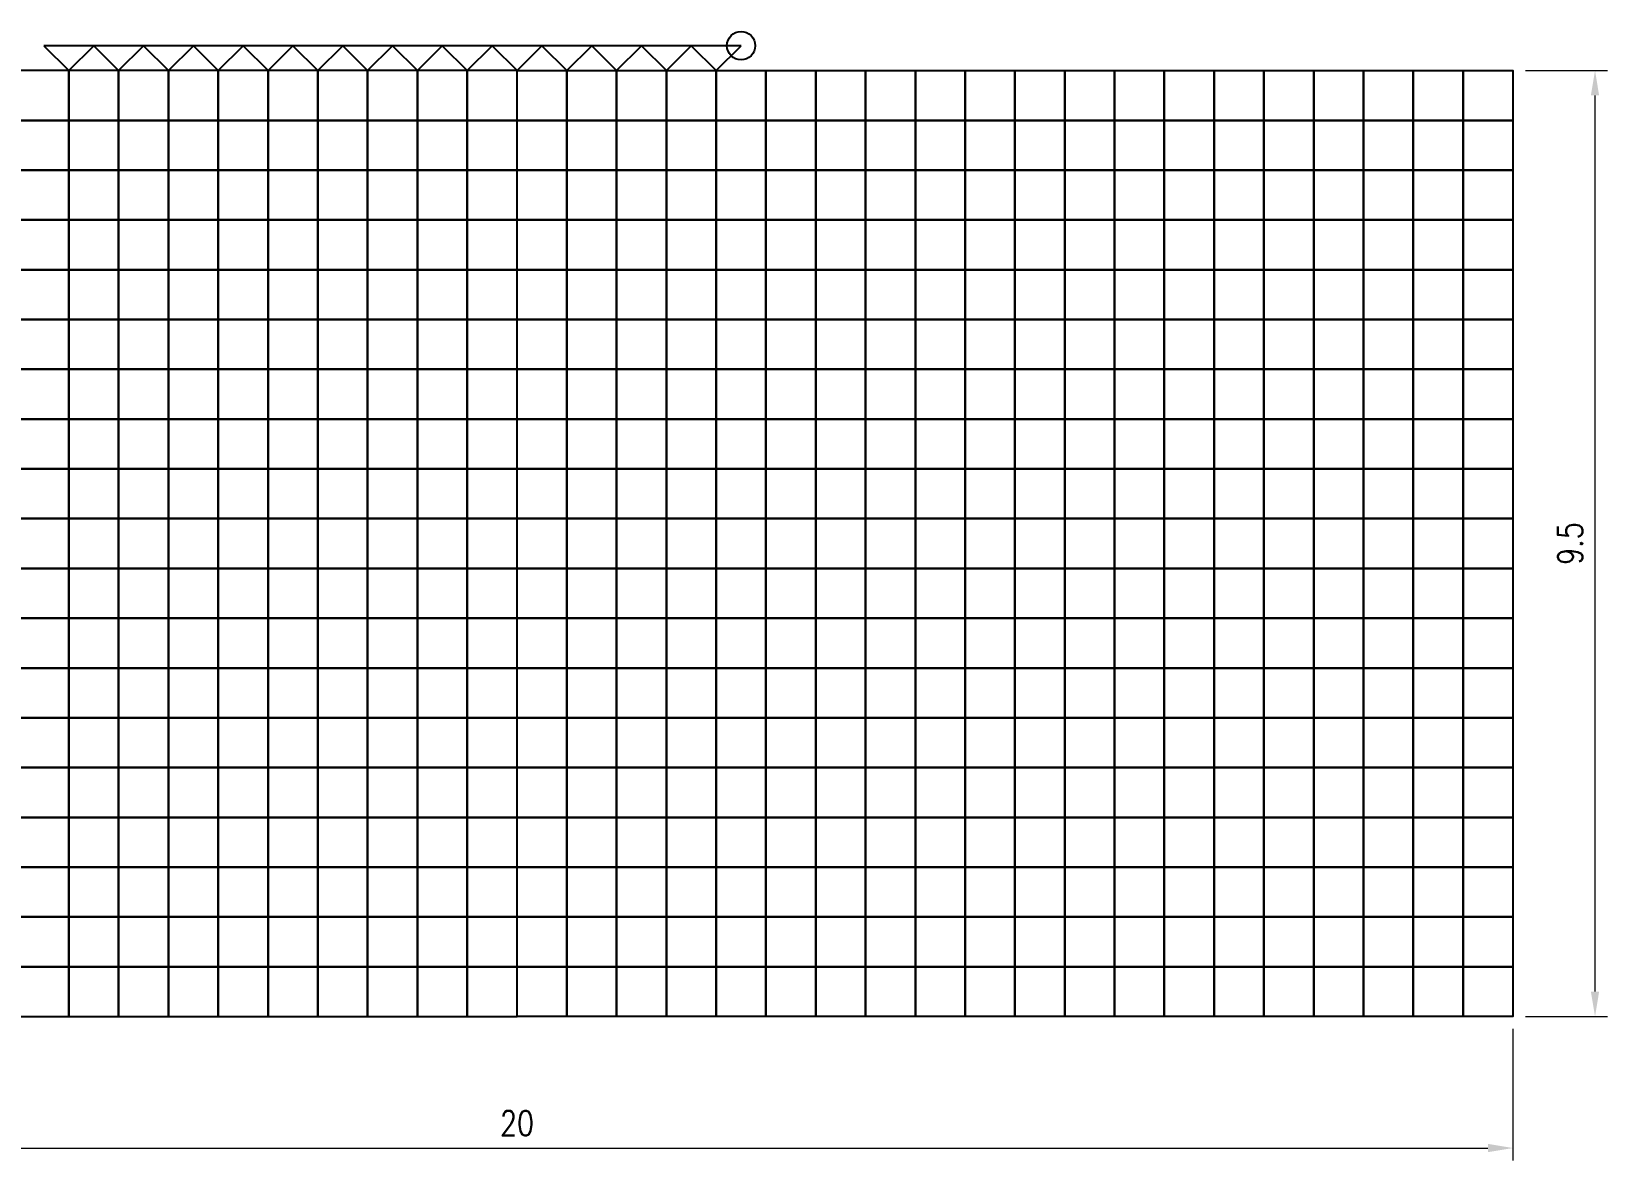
# Model space of a CAD drawing. Header units: millimetres. Extents: x -66 to 79, y -30 to 113.
# Drawn here: x 28.96 to 44.78, y 15.4 to 26.74 of the extents above; entities that cross this region are included whole.
import ezdxf

# ---------------------------------------------------------------- set-up
doc = ezdxf.new("R2010")
doc.units = ezdxf.units.MM
doc.layers.get('Defpoints').update_dxf_attribs({"color": 181})
doc.layers.add('Segment_lining', color=50, linetype='Continuous')
doc.styles.add('ROMANS', font='ROMANS.shx', dxfattribs={"width": 0.8})
doc.dimstyles.new('DIM_0.1', dxfattribs={"dimscale": 0.1, "dimtxt": 2.5, "dimasz": 2.5, "dimexe": 1.25, "dimexo": 1.25, "dimgap": 1.25, "dimtad": 1, "dimdec": 3, "dimzin": 11, "dimdsep": 46, "dimtxsty": 'ROMANS', "dimcen": 0, "dimclrd": 1, "dimclre": 1, "dimclrt": 7, "dimadec": 4, "dimazin": 3, "dimtfac": 1, "dimtdec": 3, "dimtofl": 0, "dimtmove": 2, "dimatfit": 3, "dimfxl": 1, "dimfrac": 2, "dimtolj": 1, "dimtzin": 11, "dimlwd": 0, "dimlwe": 0, "dimarcsym": 0})

# ---------------------------------------------------------------- blocks, each defined once
blk = doc.blocks.new('*D88')
at = {"layer": 'Defpoints', "color": 0, "transparency": 16777216}
for p in [(43.833, 26.348), (44.658, 26.348), (43.833, 16.848)]:
    blk.add_point(p, dxfattribs=at)
at = {"layer": 'Segment_lining', "color": 1, "lineweight": 0, "transparency": 16777216}
for p, q in [((43.958, 26.348), (44.783, 26.348)), ((44.658, 17.098), (44.658, 26.098)), ((43.958, 16.848), (44.783, 16.848))]:
    blk.add_line(p, q, dxfattribs=at)
at = {"layer": 'Segment_lining', "color": 1, "transparency": 16777216}
for points in [[(44.616, 26.098), (44.699, 26.098), (44.658, 26.348)], [(44.616, 17.098), (44.699, 17.098), (44.658, 16.848)]]:
    blk.add_solid(points, dxfattribs=at)
at = {"layer": 'Segment_lining', "color": 7, "transparency": 16777216, "insert": (44.408, 21.598), "char_height": 0.25, "attachment_point": 5, "rotation": 90, "style": 'ROMANS'}
blk.add_mtext('\\A1;9.5', dxfattribs=at)
blk = doc.blocks.new('*D89')
at = {"layer": 'Defpoints', "color": 0, "transparency": 16777216}
for p in [(23.833, 16.848), (43.833, 16.848), (43.833, 15.527)]:
    blk.add_point(p, dxfattribs=at)
at = {"layer": 'Segment_lining', "color": 1, "lineweight": 0, "transparency": 16777216}
for p, q in [((23.833, 16.723), (23.833, 15.402)), ((43.833, 16.723), (43.833, 15.402)), ((24.083, 15.527), (43.583, 15.527))]:
    blk.add_line(p, q, dxfattribs=at)
at = {"layer": 'Segment_lining', "color": 1, "transparency": 16777216}
for points in [[(24.083, 15.569), (24.083, 15.486), (23.833, 15.527)], [(43.583, 15.569), (43.583, 15.486), (43.833, 15.527)]]:
    blk.add_solid(points, dxfattribs=at)
at = {"layer": 'Segment_lining', "color": 7, "transparency": 16777216, "insert": (33.833, 15.777), "char_height": 0.25, "attachment_point": 5, "style": 'ROMANS'}
blk.add_mtext('\\A1;20', dxfattribs=at)

msp = doc.modelspace()

# ---------------------------------------------------------------- linework, layer by layer
for points in [[(29.333, 26.3478), (28.833, 26.3478), (28.833, 25.8478), (29.333, 25.8478)], [(29.833, 26.3478), (29.333, 26.3478), (29.333, 25.8478), (29.833, 25.8478)], [(30.333, 26.3478), (29.833, 26.3478), (29.833, 25.8478), (30.333, 25.8478)], [(30.833, 26.3478), (30.333, 26.3478), (30.333, 25.8478), (30.833, 25.8478)], [(31.333, 26.3478), (30.833, 26.3478), (30.833, 25.8478), (31.333, 25.8478)], [(31.833, 26.3478), (31.333, 26.3478), (31.333, 25.8478), (31.833, 25.8478)], [(32.333, 26.3478), (31.833, 26.3478), (31.833, 25.8478), (32.333, 25.8478)], [(32.833, 26.3478), (32.333, 26.3478), (32.333, 25.8478), (32.833, 25.8478)], [(33.333, 26.3478), (32.833, 26.3478), (32.833, 25.8478), (33.333, 25.8478)], [(33.833, 26.3478), (33.333, 26.3478), (33.333, 25.8478), (33.833, 25.8478)], [(33.833, 26.3478), (34.333, 26.3478), (34.333, 25.8478), (33.833, 25.8478)], [(34.333, 26.3478), (34.833, 26.3478), (34.833, 25.8478), (34.333, 25.8478)], [(34.833, 26.3478), (35.333, 26.3478), (35.333, 25.8478), (34.833, 25.8478)], [(35.333, 26.3478), (35.833, 26.3478), (35.833, 25.8478), (35.333, 25.8478)], [(35.833, 26.3478), (36.333, 26.3478), (36.333, 25.8478), (35.833, 25.8478)], [(36.333, 26.3478), (36.833, 26.3478), (36.833, 25.8478), (36.333, 25.8478)], [(36.833, 26.3478), (37.333, 26.3478), (37.333, 25.8478), (36.833, 25.8478)], [(37.333, 26.3478), (37.833, 26.3478), (37.833, 25.8478), (37.333, 25.8478)], [(37.833, 26.3478), (38.333, 26.3478), (38.333, 25.8478), (37.833, 25.8478)], [(38.333, 26.3478), (38.833, 26.3478), (38.833, 25.8478), (38.333, 25.8478)], [(38.833, 26.3478), (39.333, 26.3478), (39.333, 25.8478), (38.833, 25.8478)], [(39.333, 26.3478), (39.833, 26.3478), (39.833, 25.8478), (39.333, 25.8478)], [(39.833, 26.3478), (40.333, 26.3478), (40.333, 25.8478), (39.833, 25.8478)], [(40.333, 26.3478), (40.833, 26.3478), (40.833, 25.8478), (40.333, 25.8478)], [(40.833, 26.3478), (41.333, 26.3478), (41.333, 25.8478), (40.833, 25.8478)], [(41.333, 26.3478), (41.833, 26.3478), (41.833, 25.8478), (41.333, 25.8478)], [(41.833, 26.3478), (42.333, 26.3478), (42.333, 25.8478), (41.833, 25.8478)], [(42.333, 26.3478), (42.833, 26.3478), (42.833, 25.8478), (42.333, 25.8478)], [(42.833, 26.3478), (43.333, 26.3478), (43.333, 25.8478), (42.833, 25.8478)], [(43.333, 26.3478), (43.833, 26.3478), (43.833, 25.8478), (43.333, 25.8478)], [(29.333, 25.8478), (28.833, 25.8478), (28.833, 25.3478), (29.333, 25.3478)], [(29.833, 25.8478), (29.333, 25.8478), (29.333, 25.3478), (29.833, 25.3478)], [(30.333, 25.8478), (29.833, 25.8478), (29.833, 25.3478), (30.333, 25.3478)], [(30.833, 25.8478), (30.333, 25.8478), (30.333, 25.3478), (30.833, 25.3478)], [(31.333, 25.8478), (30.833, 25.8478), (30.833, 25.3478), (31.333, 25.3478)], [(31.833, 25.8478), (31.333, 25.8478), (31.333, 25.3478), (31.833, 25.3478)], [(32.333, 25.8478), (31.833, 25.8478), (31.833, 25.3478), (32.333, 25.3478)], [(32.833, 25.8478), (32.333, 25.8478), (32.333, 25.3478), (32.833, 25.3478)], [(33.333, 25.8478), (32.833, 25.8478), (32.833, 25.3478), (33.333, 25.3478)], [(33.833, 25.8478), (33.333, 25.8478), (33.333, 25.3478), (33.833, 25.3478)], [(33.833, 25.8478), (34.333, 25.8478), (34.333, 25.3478), (33.833, 25.3478)], [(34.333, 25.8478), (34.833, 25.8478), (34.833, 25.3478), (34.333, 25.3478)], [(34.833, 25.8478), (35.333, 25.8478), (35.333, 25.3478), (34.833, 25.3478)], [(35.333, 25.8478), (35.833, 25.8478), (35.833, 25.3478), (35.333, 25.3478)], [(35.833, 25.8478), (36.333, 25.8478), (36.333, 25.3478), (35.833, 25.3478)], [(36.333, 25.8478), (36.833, 25.8478), (36.833, 25.3478), (36.333, 25.3478)], [(36.833, 25.8478), (37.333, 25.8478), (37.333, 25.3478), (36.833, 25.3478)], [(37.333, 25.8478), (37.833, 25.8478), (37.833, 25.3478), (37.333, 25.3478)], [(37.833, 25.8478), (38.333, 25.8478), (38.333, 25.3478), (37.833, 25.3478)], [(38.333, 25.8478), (38.833, 25.8478), (38.833, 25.3478), (38.333, 25.3478)], [(38.833, 25.8478), (39.333, 25.8478), (39.333, 25.3478), (38.833, 25.3478)], [(39.333, 25.8478), (39.833, 25.8478), (39.833, 25.3478), (39.333, 25.3478)], [(39.833, 25.8478), (40.333, 25.8478), (40.333, 25.3478), (39.833, 25.3478)], [(40.333, 25.8478), (40.833, 25.8478), (40.833, 25.3478), (40.333, 25.3478)], [(40.833, 25.8478), (41.333, 25.8478), (41.333, 25.3478), (40.833, 25.3478)], [(41.333, 25.8478), (41.833, 25.8478), (41.833, 25.3478), (41.333, 25.3478)], [(41.833, 25.8478), (42.333, 25.8478), (42.333, 25.3478), (41.833, 25.3478)], [(42.333, 25.8478), (42.833, 25.8478), (42.833, 25.3478), (42.333, 25.3478)], [(42.833, 25.8478), (43.333, 25.8478), (43.333, 25.3478), (42.833, 25.3478)], [(43.333, 25.8478), (43.833, 25.8478), (43.833, 25.3478), (43.333, 25.3478)], [(29.333, 25.3478), (28.833, 25.3478), (28.833, 24.8478), (29.333, 24.8478)], [(29.833, 25.3478), (29.333, 25.3478), (29.333, 24.8478), (29.833, 24.8478)], [(30.333, 25.3478), (29.833, 25.3478), (29.833, 24.8478), (30.333, 24.8478)], [(30.833, 25.3478), (30.333, 25.3478), (30.333, 24.8478), (30.833, 24.8478)], [(31.333, 25.3478), (30.833, 25.3478), (30.833, 24.8478), (31.333, 24.8478)], [(31.833, 25.3478), (31.333, 25.3478), (31.333, 24.8478), (31.833, 24.8478)], [(32.333, 25.3478), (31.833, 25.3478), (31.833, 24.8478), (32.333, 24.8478)], [(32.833, 25.3478), (32.333, 25.3478), (32.333, 24.8478), (32.833, 24.8478)], [(33.333, 25.3478), (32.833, 25.3478), (32.833, 24.8478), (33.333, 24.8478)], [(33.833, 25.3478), (33.333, 25.3478), (33.333, 24.8478), (33.833, 24.8478)], [(33.833, 25.3478), (34.333, 25.3478), (34.333, 24.8478), (33.833, 24.8478)], [(34.333, 25.3478), (34.833, 25.3478), (34.833, 24.8478), (34.333, 24.8478)], [(34.833, 25.3478), (35.333, 25.3478), (35.333, 24.8478), (34.833, 24.8478)], [(35.333, 25.3478), (35.833, 25.3478), (35.833, 24.8478), (35.333, 24.8478)], [(35.833, 25.3478), (36.333, 25.3478), (36.333, 24.8478), (35.833, 24.8478)], [(36.333, 25.3478), (36.833, 25.3478), (36.833, 24.8478), (36.333, 24.8478)], [(36.833, 25.3478), (37.333, 25.3478), (37.333, 24.8478), (36.833, 24.8478)], [(37.333, 25.3478), (37.833, 25.3478), (37.833, 24.8478), (37.333, 24.8478)], [(37.833, 25.3478), (38.333, 25.3478), (38.333, 24.8478), (37.833, 24.8478)], [(38.333, 25.3478), (38.833, 25.3478), (38.833, 24.8478), (38.333, 24.8478)], [(38.833, 25.3478), (39.333, 25.3478), (39.333, 24.8478), (38.833, 24.8478)], [(39.333, 25.3478), (39.833, 25.3478), (39.833, 24.8478), (39.333, 24.8478)], [(39.833, 25.3478), (40.333, 25.3478), (40.333, 24.8478), (39.833, 24.8478)], [(40.333, 25.3478), (40.833, 25.3478), (40.833, 24.8478), (40.333, 24.8478)], [(40.833, 25.3478), (41.333, 25.3478), (41.333, 24.8478), (40.833, 24.8478)], [(41.333, 25.3478), (41.833, 25.3478), (41.833, 24.8478), (41.333, 24.8478)], [(41.833, 25.3478), (42.333, 25.3478), (42.333, 24.8478), (41.833, 24.8478)], [(42.333, 25.3478), (42.833, 25.3478), (42.833, 24.8478), (42.333, 24.8478)], [(42.833, 25.3478), (43.333, 25.3478), (43.333, 24.8478), (42.833, 24.8478)], [(43.333, 25.3478), (43.833, 25.3478), (43.833, 24.8478), (43.333, 24.8478)], [(29.333, 24.8478), (28.833, 24.8478), (28.833, 24.3478), (29.333, 24.3478)], [(29.833, 24.8478), (29.333, 24.8478), (29.333, 24.3478), (29.833, 24.3478)], [(30.333, 24.8478), (29.833, 24.8478), (29.833, 24.3478), (30.333, 24.3478)], [(30.833, 24.8478), (30.333, 24.8478), (30.333, 24.3478), (30.833, 24.3478)], [(31.333, 24.8478), (30.833, 24.8478), (30.833, 24.3478), (31.333, 24.3478)], [(31.833, 24.8478), (31.333, 24.8478), (31.333, 24.3478), (31.833, 24.3478)], [(32.333, 24.8478), (31.833, 24.8478), (31.833, 24.3478), (32.333, 24.3478)], [(32.833, 24.8478), (32.333, 24.8478), (32.333, 24.3478), (32.833, 24.3478)], [(33.333, 24.8478), (32.833, 24.8478), (32.833, 24.3478), (33.333, 24.3478)], [(33.833, 24.8478), (33.333, 24.8478), (33.333, 24.3478), (33.833, 24.3478)], [(33.833, 24.8478), (34.333, 24.8478), (34.333, 24.3478), (33.833, 24.3478)], [(34.333, 24.8478), (34.833, 24.8478), (34.833, 24.3478), (34.333, 24.3478)], [(34.833, 24.8478), (35.333, 24.8478), (35.333, 24.3478), (34.833, 24.3478)], [(35.333, 24.8478), (35.833, 24.8478), (35.833, 24.3478), (35.333, 24.3478)], [(35.833, 24.8478), (36.333, 24.8478), (36.333, 24.3478), (35.833, 24.3478)], [(36.333, 24.8478), (36.833, 24.8478), (36.833, 24.3478), (36.333, 24.3478)], [(36.833, 24.8478), (37.333, 24.8478), (37.333, 24.3478), (36.833, 24.3478)], [(37.333, 24.8478), (37.833, 24.8478), (37.833, 24.3478), (37.333, 24.3478)], [(37.833, 24.8478), (38.333, 24.8478), (38.333, 24.3478), (37.833, 24.3478)], [(38.333, 24.8478), (38.833, 24.8478), (38.833, 24.3478), (38.333, 24.3478)], [(38.833, 24.8478), (39.333, 24.8478), (39.333, 24.3478), (38.833, 24.3478)], [(39.333, 24.8478), (39.833, 24.8478), (39.833, 24.3478), (39.333, 24.3478)], [(39.833, 24.8478), (40.333, 24.8478), (40.333, 24.3478), (39.833, 24.3478)], [(40.333, 24.8478), (40.833, 24.8478), (40.833, 24.3478), (40.333, 24.3478)], [(40.833, 24.8478), (41.333, 24.8478), (41.333, 24.3478), (40.833, 24.3478)], [(41.333, 24.8478), (41.833, 24.8478), (41.833, 24.3478), (41.333, 24.3478)], [(41.833, 24.8478), (42.333, 24.8478), (42.333, 24.3478), (41.833, 24.3478)], [(42.333, 24.8478), (42.833, 24.8478), (42.833, 24.3478), (42.333, 24.3478)], [(42.833, 24.8478), (43.333, 24.8478), (43.333, 24.3478), (42.833, 24.3478)], [(43.333, 24.8478), (43.833, 24.8478), (43.833, 24.3478), (43.333, 24.3478)], [(29.333, 24.3478), (28.833, 24.3478), (28.833, 23.8478), (29.333, 23.8478)], [(29.833, 24.3478), (29.333, 24.3478), (29.333, 23.8478), (29.833, 23.8478)], [(30.333, 24.3478), (29.833, 24.3478), (29.833, 23.8478), (30.333, 23.8478)], [(30.833, 24.3478), (30.333, 24.3478), (30.333, 23.8478), (30.833, 23.8478)], [(31.333, 24.3478), (30.833, 24.3478), (30.833, 23.8478), (31.333, 23.8478)], [(31.833, 24.3478), (31.333, 24.3478), (31.333, 23.8478), (31.833, 23.8478)], [(32.333, 24.3478), (31.833, 24.3478), (31.833, 23.8478), (32.333, 23.8478)], [(32.833, 24.3478), (32.333, 24.3478), (32.333, 23.8478), (32.833, 23.8478)], [(33.333, 24.3478), (32.833, 24.3478), (32.833, 23.8478), (33.333, 23.8478)], [(33.833, 24.3478), (33.333, 24.3478), (33.333, 23.8478), (33.833, 23.8478)], [(33.833, 24.3478), (34.333, 24.3478), (34.333, 23.8478), (33.833, 23.8478)], [(34.333, 24.3478), (34.833, 24.3478), (34.833, 23.8478), (34.333, 23.8478)], [(34.833, 24.3478), (35.333, 24.3478), (35.333, 23.8478), (34.833, 23.8478)], [(35.333, 24.3478), (35.833, 24.3478), (35.833, 23.8478), (35.333, 23.8478)], [(35.833, 24.3478), (36.333, 24.3478), (36.333, 23.8478), (35.833, 23.8478)], [(36.333, 24.3478), (36.833, 24.3478), (36.833, 23.8478), (36.333, 23.8478)], [(36.833, 24.3478), (37.333, 24.3478), (37.333, 23.8478), (36.833, 23.8478)], [(37.333, 24.3478), (37.833, 24.3478), (37.833, 23.8478), (37.333, 23.8478)], [(37.833, 24.3478), (38.333, 24.3478), (38.333, 23.8478), (37.833, 23.8478)], [(38.333, 24.3478), (38.833, 24.3478), (38.833, 23.8478), (38.333, 23.8478)], [(38.833, 24.3478), (39.333, 24.3478), (39.333, 23.8478), (38.833, 23.8478)], [(39.333, 24.3478), (39.833, 24.3478), (39.833, 23.8478), (39.333, 23.8478)], [(39.833, 24.3478), (40.333, 24.3478), (40.333, 23.8478), (39.833, 23.8478)], [(40.333, 24.3478), (40.833, 24.3478), (40.833, 23.8478), (40.333, 23.8478)], [(40.833, 24.3478), (41.333, 24.3478), (41.333, 23.8478), (40.833, 23.8478)], [(41.333, 24.3478), (41.833, 24.3478), (41.833, 23.8478), (41.333, 23.8478)], [(41.833, 24.3478), (42.333, 24.3478), (42.333, 23.8478), (41.833, 23.8478)], [(42.333, 24.3478), (42.833, 24.3478), (42.833, 23.8478), (42.333, 23.8478)], [(42.833, 24.3478), (43.333, 24.3478), (43.333, 23.8478), (42.833, 23.8478)], [(43.333, 24.3478), (43.833, 24.3478), (43.833, 23.8478), (43.333, 23.8478)], [(29.333, 23.8478), (28.833, 23.8478), (28.833, 23.3478), (29.333, 23.3478)], [(29.833, 23.8478), (29.333, 23.8478), (29.333, 23.3478), (29.833, 23.3478)], [(30.333, 23.8478), (29.833, 23.8478), (29.833, 23.3478), (30.333, 23.3478)], [(30.833, 23.8478), (30.333, 23.8478), (30.333, 23.3478), (30.833, 23.3478)], [(31.333, 23.8478), (30.833, 23.8478), (30.833, 23.3478), (31.333, 23.3478)], [(31.833, 23.8478), (31.333, 23.8478), (31.333, 23.3478), (31.833, 23.3478)], [(32.333, 23.8478), (31.833, 23.8478), (31.833, 23.3478), (32.333, 23.3478)], [(32.833, 23.8478), (32.333, 23.8478), (32.333, 23.3478), (32.833, 23.3478)], [(33.333, 23.8478), (32.833, 23.8478), (32.833, 23.3478), (33.333, 23.3478)], [(33.833, 23.8478), (33.333, 23.8478), (33.333, 23.3478), (33.833, 23.3478)], [(33.833, 23.8478), (34.333, 23.8478), (34.333, 23.3478), (33.833, 23.3478)], [(34.333, 23.8478), (34.833, 23.8478), (34.833, 23.3478), (34.333, 23.3478)], [(34.833, 23.8478), (35.333, 23.8478), (35.333, 23.3478), (34.833, 23.3478)], [(35.333, 23.8478), (35.833, 23.8478), (35.833, 23.3478), (35.333, 23.3478)], [(35.833, 23.8478), (36.333, 23.8478), (36.333, 23.3478), (35.833, 23.3478)], [(36.333, 23.8478), (36.833, 23.8478), (36.833, 23.3478), (36.333, 23.3478)], [(36.833, 23.8478), (37.333, 23.8478), (37.333, 23.3478), (36.833, 23.3478)], [(37.333, 23.8478), (37.833, 23.8478), (37.833, 23.3478), (37.333, 23.3478)], [(37.833, 23.8478), (38.333, 23.8478), (38.333, 23.3478), (37.833, 23.3478)], [(38.333, 23.8478), (38.833, 23.8478), (38.833, 23.3478), (38.333, 23.3478)], [(38.833, 23.8478), (39.333, 23.8478), (39.333, 23.3478), (38.833, 23.3478)], [(39.333, 23.8478), (39.833, 23.8478), (39.833, 23.3478), (39.333, 23.3478)], [(39.833, 23.8478), (40.333, 23.8478), (40.333, 23.3478), (39.833, 23.3478)], [(40.333, 23.8478), (40.833, 23.8478), (40.833, 23.3478), (40.333, 23.3478)], [(40.833, 23.8478), (41.333, 23.8478), (41.333, 23.3478), (40.833, 23.3478)], [(41.333, 23.8478), (41.833, 23.8478), (41.833, 23.3478), (41.333, 23.3478)], [(41.833, 23.8478), (42.333, 23.8478), (42.333, 23.3478), (41.833, 23.3478)], [(42.333, 23.8478), (42.833, 23.8478), (42.833, 23.3478), (42.333, 23.3478)], [(42.833, 23.8478), (43.333, 23.8478), (43.333, 23.3478), (42.833, 23.3478)], [(43.333, 23.8478), (43.833, 23.8478), (43.833, 23.3478), (43.333, 23.3478)], [(29.333, 23.3478), (28.833, 23.3478), (28.833, 22.8478), (29.333, 22.8478)], [(29.833, 23.3478), (29.333, 23.3478), (29.333, 22.8478), (29.833, 22.8478)], [(30.333, 23.3478), (29.833, 23.3478), (29.833, 22.8478), (30.333, 22.8478)], [(30.833, 23.3478), (30.333, 23.3478), (30.333, 22.8478), (30.833, 22.8478)], [(31.333, 23.3478), (30.833, 23.3478), (30.833, 22.8478), (31.333, 22.8478)], [(31.833, 23.3478), (31.333, 23.3478), (31.333, 22.8478), (31.833, 22.8478)], [(32.333, 23.3478), (31.833, 23.3478), (31.833, 22.8478), (32.333, 22.8478)], [(32.833, 23.3478), (32.333, 23.3478), (32.333, 22.8478), (32.833, 22.8478)], [(33.333, 23.3478), (32.833, 23.3478), (32.833, 22.8478), (33.333, 22.8478)], [(33.833, 23.3478), (33.333, 23.3478), (33.333, 22.8478), (33.833, 22.8478)], [(33.833, 23.3478), (34.333, 23.3478), (34.333, 22.8478), (33.833, 22.8478)], [(34.333, 23.3478), (34.833, 23.3478), (34.833, 22.8478), (34.333, 22.8478)], [(34.833, 23.3478), (35.333, 23.3478), (35.333, 22.8478), (34.833, 22.8478)], [(35.333, 23.3478), (35.833, 23.3478), (35.833, 22.8478), (35.333, 22.8478)], [(35.833, 23.3478), (36.333, 23.3478), (36.333, 22.8478), (35.833, 22.8478)], [(36.333, 23.3478), (36.833, 23.3478), (36.833, 22.8478), (36.333, 22.8478)], [(36.833, 23.3478), (37.333, 23.3478), (37.333, 22.8478), (36.833, 22.8478)], [(37.333, 23.3478), (37.833, 23.3478), (37.833, 22.8478), (37.333, 22.8478)], [(37.833, 23.3478), (38.333, 23.3478), (38.333, 22.8478), (37.833, 22.8478)], [(38.333, 23.3478), (38.833, 23.3478), (38.833, 22.8478), (38.333, 22.8478)], [(38.833, 23.3478), (39.333, 23.3478), (39.333, 22.8478), (38.833, 22.8478)], [(39.333, 23.3478), (39.833, 23.3478), (39.833, 22.8478), (39.333, 22.8478)], [(39.833, 23.3478), (40.333, 23.3478), (40.333, 22.8478), (39.833, 22.8478)], [(40.333, 23.3478), (40.833, 23.3478), (40.833, 22.8478), (40.333, 22.8478)], [(40.833, 23.3478), (41.333, 23.3478), (41.333, 22.8478), (40.833, 22.8478)], [(41.333, 23.3478), (41.833, 23.3478), (41.833, 22.8478), (41.333, 22.8478)], [(41.833, 23.3478), (42.333, 23.3478), (42.333, 22.8478), (41.833, 22.8478)], [(42.333, 23.3478), (42.833, 23.3478), (42.833, 22.8478), (42.333, 22.8478)], [(42.833, 23.3478), (43.333, 23.3478), (43.333, 22.8478), (42.833, 22.8478)], [(43.333, 23.3478), (43.833, 23.3478), (43.833, 22.8478), (43.333, 22.8478)], [(29.333, 22.8478), (28.833, 22.8478), (28.833, 22.3478), (29.333, 22.3478)], [(29.833, 22.8478), (29.333, 22.8478), (29.333, 22.3478), (29.833, 22.3478)], [(30.333, 22.8478), (29.833, 22.8478), (29.833, 22.3478), (30.333, 22.3478)], [(30.833, 22.8478), (30.333, 22.8478), (30.333, 22.3478), (30.833, 22.3478)], [(31.333, 22.8478), (30.833, 22.8478), (30.833, 22.3478), (31.333, 22.3478)], [(31.833, 22.8478), (31.333, 22.8478), (31.333, 22.3478), (31.833, 22.3478)], [(32.333, 22.8478), (31.833, 22.8478), (31.833, 22.3478), (32.333, 22.3478)], [(32.833, 22.8478), (32.333, 22.8478), (32.333, 22.3478), (32.833, 22.3478)], [(33.333, 22.8478), (32.833, 22.8478), (32.833, 22.3478), (33.333, 22.3478)], [(33.833, 22.8478), (33.333, 22.8478), (33.333, 22.3478), (33.833, 22.3478)], [(33.833, 22.8478), (34.333, 22.8478), (34.333, 22.3478), (33.833, 22.3478)], [(34.333, 22.8478), (34.833, 22.8478), (34.833, 22.3478), (34.333, 22.3478)], [(34.833, 22.8478), (35.333, 22.8478), (35.333, 22.3478), (34.833, 22.3478)], [(35.333, 22.8478), (35.833, 22.8478), (35.833, 22.3478), (35.333, 22.3478)], [(35.833, 22.8478), (36.333, 22.8478), (36.333, 22.3478), (35.833, 22.3478)], [(36.333, 22.8478), (36.833, 22.8478), (36.833, 22.3478), (36.333, 22.3478)], [(36.833, 22.8478), (37.333, 22.8478), (37.333, 22.3478), (36.833, 22.3478)], [(37.333, 22.8478), (37.833, 22.8478), (37.833, 22.3478), (37.333, 22.3478)], [(37.833, 22.8478), (38.333, 22.8478), (38.333, 22.3478), (37.833, 22.3478)], [(38.333, 22.8478), (38.833, 22.8478), (38.833, 22.3478), (38.333, 22.3478)], [(38.833, 22.8478), (39.333, 22.8478), (39.333, 22.3478), (38.833, 22.3478)], [(39.333, 22.8478), (39.833, 22.8478), (39.833, 22.3478), (39.333, 22.3478)], [(39.833, 22.8478), (40.333, 22.8478), (40.333, 22.3478), (39.833, 22.3478)], [(40.333, 22.8478), (40.833, 22.8478), (40.833, 22.3478), (40.333, 22.3478)], [(40.833, 22.8478), (41.333, 22.8478), (41.333, 22.3478), (40.833, 22.3478)], [(41.333, 22.8478), (41.833, 22.8478), (41.833, 22.3478), (41.333, 22.3478)], [(41.833, 22.8478), (42.333, 22.8478), (42.333, 22.3478), (41.833, 22.3478)], [(42.333, 22.8478), (42.833, 22.8478), (42.833, 22.3478), (42.333, 22.3478)], [(42.833, 22.8478), (43.333, 22.8478), (43.333, 22.3478), (42.833, 22.3478)], [(43.333, 22.8478), (43.833, 22.8478), (43.833, 22.3478), (43.333, 22.3478)], [(29.333, 22.3478), (28.833, 22.3478), (28.833, 21.8478), (29.333, 21.8478)], [(29.833, 22.3478), (29.333, 22.3478), (29.333, 21.8478), (29.833, 21.8478)], [(30.333, 22.3478), (29.833, 22.3478), (29.833, 21.8478), (30.333, 21.8478)], [(30.833, 22.3478), (30.333, 22.3478), (30.333, 21.8478), (30.833, 21.8478)], [(31.333, 22.3478), (30.833, 22.3478), (30.833, 21.8478), (31.333, 21.8478)], [(31.833, 22.3478), (31.333, 22.3478), (31.333, 21.8478), (31.833, 21.8478)], [(32.333, 22.3478), (31.833, 22.3478), (31.833, 21.8478), (32.333, 21.8478)], [(32.833, 22.3478), (32.333, 22.3478), (32.333, 21.8478), (32.833, 21.8478)], [(33.333, 22.3478), (32.833, 22.3478), (32.833, 21.8478), (33.333, 21.8478)], [(33.833, 22.3478), (33.333, 22.3478), (33.333, 21.8478), (33.833, 21.8478)], [(33.833, 22.3478), (34.333, 22.3478), (34.333, 21.8478), (33.833, 21.8478)], [(34.333, 22.3478), (34.833, 22.3478), (34.833, 21.8478), (34.333, 21.8478)], [(34.833, 22.3478), (35.333, 22.3478), (35.333, 21.8478), (34.833, 21.8478)], [(35.333, 22.3478), (35.833, 22.3478), (35.833, 21.8478), (35.333, 21.8478)], [(35.833, 22.3478), (36.333, 22.3478), (36.333, 21.8478), (35.833, 21.8478)], [(36.333, 22.3478), (36.833, 22.3478), (36.833, 21.8478), (36.333, 21.8478)], [(36.833, 22.3478), (37.333, 22.3478), (37.333, 21.8478), (36.833, 21.8478)], [(37.333, 22.3478), (37.833, 22.3478), (37.833, 21.8478), (37.333, 21.8478)], [(37.833, 22.3478), (38.333, 22.3478), (38.333, 21.8478), (37.833, 21.8478)], [(38.333, 22.3478), (38.833, 22.3478), (38.833, 21.8478), (38.333, 21.8478)], [(38.833, 22.3478), (39.333, 22.3478), (39.333, 21.8478), (38.833, 21.8478)], [(39.333, 22.3478), (39.833, 22.3478), (39.833, 21.8478), (39.333, 21.8478)], [(39.833, 22.3478), (40.333, 22.3478), (40.333, 21.8478), (39.833, 21.8478)], [(40.333, 22.3478), (40.833, 22.3478), (40.833, 21.8478), (40.333, 21.8478)], [(40.833, 22.3478), (41.333, 22.3478), (41.333, 21.8478), (40.833, 21.8478)], [(41.333, 22.3478), (41.833, 22.3478), (41.833, 21.8478), (41.333, 21.8478)], [(41.833, 22.3478), (42.333, 22.3478), (42.333, 21.8478), (41.833, 21.8478)], [(42.333, 22.3478), (42.833, 22.3478), (42.833, 21.8478), (42.333, 21.8478)], [(42.833, 22.3478), (43.333, 22.3478), (43.333, 21.8478), (42.833, 21.8478)], [(43.333, 22.3478), (43.833, 22.3478), (43.833, 21.8478), (43.333, 21.8478)], [(29.333, 21.8478), (28.833, 21.8478), (28.833, 21.3478), (29.333, 21.3478)], [(29.833, 21.8478), (29.333, 21.8478), (29.333, 21.3478), (29.833, 21.3478)], [(30.333, 21.8478), (29.833, 21.8478), (29.833, 21.3478), (30.333, 21.3478)], [(30.833, 21.8478), (30.333, 21.8478), (30.333, 21.3478), (30.833, 21.3478)], [(31.333, 21.8478), (30.833, 21.8478), (30.833, 21.3478), (31.333, 21.3478)], [(31.833, 21.8478), (31.333, 21.8478), (31.333, 21.3478), (31.833, 21.3478)], [(32.333, 21.8478), (31.833, 21.8478), (31.833, 21.3478), (32.333, 21.3478)], [(32.833, 21.8478), (32.333, 21.8478), (32.333, 21.3478), (32.833, 21.3478)], [(33.333, 21.8478), (32.833, 21.8478), (32.833, 21.3478), (33.333, 21.3478)], [(33.833, 21.8478), (33.333, 21.8478), (33.333, 21.3478), (33.833, 21.3478)], [(33.833, 21.8478), (34.333, 21.8478), (34.333, 21.3478), (33.833, 21.3478)], [(34.333, 21.8478), (34.833, 21.8478), (34.833, 21.3478), (34.333, 21.3478)], [(34.833, 21.8478), (35.333, 21.8478), (35.333, 21.3478), (34.833, 21.3478)], [(35.333, 21.8478), (35.833, 21.8478), (35.833, 21.3478), (35.333, 21.3478)], [(35.833, 21.8478), (36.333, 21.8478), (36.333, 21.3478), (35.833, 21.3478)], [(36.333, 21.8478), (36.833, 21.8478), (36.833, 21.3478), (36.333, 21.3478)], [(36.833, 21.8478), (37.333, 21.8478), (37.333, 21.3478), (36.833, 21.3478)], [(37.333, 21.8478), (37.833, 21.8478), (37.833, 21.3478), (37.333, 21.3478)], [(37.833, 21.8478), (38.333, 21.8478), (38.333, 21.3478), (37.833, 21.3478)], [(38.333, 21.8478), (38.833, 21.8478), (38.833, 21.3478), (38.333, 21.3478)], [(38.833, 21.8478), (39.333, 21.8478), (39.333, 21.3478), (38.833, 21.3478)], [(39.333, 21.8478), (39.833, 21.8478), (39.833, 21.3478), (39.333, 21.3478)], [(39.833, 21.8478), (40.333, 21.8478), (40.333, 21.3478), (39.833, 21.3478)], [(40.333, 21.8478), (40.833, 21.8478), (40.833, 21.3478), (40.333, 21.3478)], [(40.833, 21.8478), (41.333, 21.8478), (41.333, 21.3478), (40.833, 21.3478)], [(41.333, 21.8478), (41.833, 21.8478), (41.833, 21.3478), (41.333, 21.3478)], [(41.833, 21.8478), (42.333, 21.8478), (42.333, 21.3478), (41.833, 21.3478)], [(42.333, 21.8478), (42.833, 21.8478), (42.833, 21.3478), (42.333, 21.3478)], [(42.833, 21.8478), (43.333, 21.8478), (43.333, 21.3478), (42.833, 21.3478)], [(43.333, 21.8478), (43.833, 21.8478), (43.833, 21.3478), (43.333, 21.3478)], [(29.333, 21.3478), (28.833, 21.3478), (28.833, 20.8478), (29.333, 20.8478)], [(29.833, 21.3478), (29.333, 21.3478), (29.333, 20.8478), (29.833, 20.8478)], [(30.333, 21.3478), (29.833, 21.3478), (29.833, 20.8478), (30.333, 20.8478)], [(30.833, 21.3478), (30.333, 21.3478), (30.333, 20.8478), (30.833, 20.8478)], [(31.333, 21.3478), (30.833, 21.3478), (30.833, 20.8478), (31.333, 20.8478)], [(31.833, 21.3478), (31.333, 21.3478), (31.333, 20.8478), (31.833, 20.8478)], [(32.333, 21.3478), (31.833, 21.3478), (31.833, 20.8478), (32.333, 20.8478)], [(32.833, 21.3478), (32.333, 21.3478), (32.333, 20.8478), (32.833, 20.8478)], [(33.333, 21.3478), (32.833, 21.3478), (32.833, 20.8478), (33.333, 20.8478)], [(33.833, 21.3478), (33.333, 21.3478), (33.333, 20.8478), (33.833, 20.8478)], [(33.833, 21.3478), (34.333, 21.3478), (34.333, 20.8478), (33.833, 20.8478)], [(34.333, 21.3478), (34.833, 21.3478), (34.833, 20.8478), (34.333, 20.8478)], [(34.833, 21.3478), (35.333, 21.3478), (35.333, 20.8478), (34.833, 20.8478)], [(35.333, 21.3478), (35.833, 21.3478), (35.833, 20.8478), (35.333, 20.8478)], [(35.833, 21.3478), (36.333, 21.3478), (36.333, 20.8478), (35.833, 20.8478)], [(36.333, 21.3478), (36.833, 21.3478), (36.833, 20.8478), (36.333, 20.8478)], [(36.833, 21.3478), (37.333, 21.3478), (37.333, 20.8478), (36.833, 20.8478)], [(37.333, 21.3478), (37.833, 21.3478), (37.833, 20.8478), (37.333, 20.8478)], [(37.833, 21.3478), (38.333, 21.3478), (38.333, 20.8478), (37.833, 20.8478)], [(38.333, 21.3478), (38.833, 21.3478), (38.833, 20.8478), (38.333, 20.8478)], [(38.833, 21.3478), (39.333, 21.3478), (39.333, 20.8478), (38.833, 20.8478)], [(39.333, 21.3478), (39.833, 21.3478), (39.833, 20.8478), (39.333, 20.8478)], [(39.833, 21.3478), (40.333, 21.3478), (40.333, 20.8478), (39.833, 20.8478)], [(40.333, 21.3478), (40.833, 21.3478), (40.833, 20.8478), (40.333, 20.8478)], [(40.833, 21.3478), (41.333, 21.3478), (41.333, 20.8478), (40.833, 20.8478)], [(41.333, 21.3478), (41.833, 21.3478), (41.833, 20.8478), (41.333, 20.8478)], [(41.833, 21.3478), (42.333, 21.3478), (42.333, 20.8478), (41.833, 20.8478)], [(42.333, 21.3478), (42.833, 21.3478), (42.833, 20.8478), (42.333, 20.8478)], [(42.833, 21.3478), (43.333, 21.3478), (43.333, 20.8478), (42.833, 20.8478)], [(43.333, 21.3478), (43.833, 21.3478), (43.833, 20.8478), (43.333, 20.8478)], [(29.333, 20.8478), (28.833, 20.8478), (28.833, 20.3478), (29.333, 20.3478)], [(29.833, 20.8478), (29.333, 20.8478), (29.333, 20.3478), (29.833, 20.3478)], [(30.333, 20.8478), (29.833, 20.8478), (29.833, 20.3478), (30.333, 20.3478)], [(30.833, 20.8478), (30.333, 20.8478), (30.333, 20.3478), (30.833, 20.3478)], [(31.333, 20.8478), (30.833, 20.8478), (30.833, 20.3478), (31.333, 20.3478)], [(31.833, 20.8478), (31.333, 20.8478), (31.333, 20.3478), (31.833, 20.3478)], [(32.333, 20.8478), (31.833, 20.8478), (31.833, 20.3478), (32.333, 20.3478)], [(32.833, 20.8478), (32.333, 20.8478), (32.333, 20.3478), (32.833, 20.3478)], [(33.333, 20.8478), (32.833, 20.8478), (32.833, 20.3478), (33.333, 20.3478)], [(33.833, 20.8478), (33.333, 20.8478), (33.333, 20.3478), (33.833, 20.3478)], [(33.833, 20.8478), (34.333, 20.8478), (34.333, 20.3478), (33.833, 20.3478)], [(34.333, 20.8478), (34.833, 20.8478), (34.833, 20.3478), (34.333, 20.3478)], [(34.833, 20.8478), (35.333, 20.8478), (35.333, 20.3478), (34.833, 20.3478)], [(35.333, 20.8478), (35.833, 20.8478), (35.833, 20.3478), (35.333, 20.3478)], [(35.833, 20.8478), (36.333, 20.8478), (36.333, 20.3478), (35.833, 20.3478)], [(36.333, 20.8478), (36.833, 20.8478), (36.833, 20.3478), (36.333, 20.3478)], [(36.833, 20.8478), (37.333, 20.8478), (37.333, 20.3478), (36.833, 20.3478)], [(37.333, 20.8478), (37.833, 20.8478), (37.833, 20.3478), (37.333, 20.3478)], [(37.833, 20.8478), (38.333, 20.8478), (38.333, 20.3478), (37.833, 20.3478)], [(38.333, 20.8478), (38.833, 20.8478), (38.833, 20.3478), (38.333, 20.3478)], [(38.833, 20.8478), (39.333, 20.8478), (39.333, 20.3478), (38.833, 20.3478)], [(39.333, 20.8478), (39.833, 20.8478), (39.833, 20.3478), (39.333, 20.3478)], [(39.833, 20.8478), (40.333, 20.8478), (40.333, 20.3478), (39.833, 20.3478)], [(40.333, 20.8478), (40.833, 20.8478), (40.833, 20.3478), (40.333, 20.3478)], [(40.833, 20.8478), (41.333, 20.8478), (41.333, 20.3478), (40.833, 20.3478)], [(41.333, 20.8478), (41.833, 20.8478), (41.833, 20.3478), (41.333, 20.3478)], [(41.833, 20.8478), (42.333, 20.8478), (42.333, 20.3478), (41.833, 20.3478)], [(42.333, 20.8478), (42.833, 20.8478), (42.833, 20.3478), (42.333, 20.3478)], [(42.833, 20.8478), (43.333, 20.8478), (43.333, 20.3478), (42.833, 20.3478)], [(43.333, 20.8478), (43.833, 20.8478), (43.833, 20.3478), (43.333, 20.3478)], [(29.333, 20.3478), (28.833, 20.3478), (28.833, 19.8478), (29.333, 19.8478)], [(29.833, 20.3478), (29.333, 20.3478), (29.333, 19.8478), (29.833, 19.8478)], [(30.333, 20.3478), (29.833, 20.3478), (29.833, 19.8478), (30.333, 19.8478)], [(30.833, 20.3478), (30.333, 20.3478), (30.333, 19.8478), (30.833, 19.8478)], [(31.333, 20.3478), (30.833, 20.3478), (30.833, 19.8478), (31.333, 19.8478)], [(31.833, 20.3478), (31.333, 20.3478), (31.333, 19.8478), (31.833, 19.8478)], [(32.333, 20.3478), (31.833, 20.3478), (31.833, 19.8478), (32.333, 19.8478)], [(32.833, 20.3478), (32.333, 20.3478), (32.333, 19.8478), (32.833, 19.8478)], [(33.333, 20.3478), (32.833, 20.3478), (32.833, 19.8478), (33.333, 19.8478)], [(33.833, 20.3478), (33.333, 20.3478), (33.333, 19.8478), (33.833, 19.8478)], [(33.833, 20.3478), (34.333, 20.3478), (34.333, 19.8478), (33.833, 19.8478)], [(34.333, 20.3478), (34.833, 20.3478), (34.833, 19.8478), (34.333, 19.8478)], [(34.833, 20.3478), (35.333, 20.3478), (35.333, 19.8478), (34.833, 19.8478)], [(35.333, 20.3478), (35.833, 20.3478), (35.833, 19.8478), (35.333, 19.8478)], [(35.833, 20.3478), (36.333, 20.3478), (36.333, 19.8478), (35.833, 19.8478)], [(36.333, 20.3478), (36.833, 20.3478), (36.833, 19.8478), (36.333, 19.8478)], [(36.833, 20.3478), (37.333, 20.3478), (37.333, 19.8478), (36.833, 19.8478)], [(37.333, 20.3478), (37.833, 20.3478), (37.833, 19.8478), (37.333, 19.8478)], [(37.833, 20.3478), (38.333, 20.3478), (38.333, 19.8478), (37.833, 19.8478)], [(38.333, 20.3478), (38.833, 20.3478), (38.833, 19.8478), (38.333, 19.8478)], [(38.833, 20.3478), (39.333, 20.3478), (39.333, 19.8478), (38.833, 19.8478)], [(39.333, 20.3478), (39.833, 20.3478), (39.833, 19.8478), (39.333, 19.8478)], [(39.833, 20.3478), (40.333, 20.3478), (40.333, 19.8478), (39.833, 19.8478)], [(40.333, 20.3478), (40.833, 20.3478), (40.833, 19.8478), (40.333, 19.8478)], [(40.833, 20.3478), (41.333, 20.3478), (41.333, 19.8478), (40.833, 19.8478)], [(41.333, 20.3478), (41.833, 20.3478), (41.833, 19.8478), (41.333, 19.8478)], [(41.833, 20.3478), (42.333, 20.3478), (42.333, 19.8478), (41.833, 19.8478)], [(42.333, 20.3478), (42.833, 20.3478), (42.833, 19.8478), (42.333, 19.8478)], [(42.833, 20.3478), (43.333, 20.3478), (43.333, 19.8478), (42.833, 19.8478)], [(43.333, 20.3478), (43.833, 20.3478), (43.833, 19.8478), (43.333, 19.8478)], [(29.333, 19.8478), (28.833, 19.8478), (28.833, 19.3478), (29.333, 19.3478)], [(29.833, 19.8478), (29.333, 19.8478), (29.333, 19.3478), (29.833, 19.3478)], [(30.333, 19.8478), (29.833, 19.8478), (29.833, 19.3478), (30.333, 19.3478)], [(30.833, 19.8478), (30.333, 19.8478), (30.333, 19.3478), (30.833, 19.3478)], [(31.333, 19.8478), (30.833, 19.8478), (30.833, 19.3478), (31.333, 19.3478)], [(31.833, 19.8478), (31.333, 19.8478), (31.333, 19.3478), (31.833, 19.3478)], [(32.333, 19.8478), (31.833, 19.8478), (31.833, 19.3478), (32.333, 19.3478)], [(32.833, 19.8478), (32.333, 19.8478), (32.333, 19.3478), (32.833, 19.3478)], [(33.333, 19.8478), (32.833, 19.8478), (32.833, 19.3478), (33.333, 19.3478)], [(33.833, 19.8478), (33.333, 19.8478), (33.333, 19.3478), (33.833, 19.3478)], [(33.833, 19.8478), (34.333, 19.8478), (34.333, 19.3478), (33.833, 19.3478)], [(34.333, 19.8478), (34.833, 19.8478), (34.833, 19.3478), (34.333, 19.3478)], [(34.833, 19.8478), (35.333, 19.8478), (35.333, 19.3478), (34.833, 19.3478)], [(35.333, 19.8478), (35.833, 19.8478), (35.833, 19.3478), (35.333, 19.3478)], [(35.833, 19.8478), (36.333, 19.8478), (36.333, 19.3478), (35.833, 19.3478)], [(36.333, 19.8478), (36.833, 19.8478), (36.833, 19.3478), (36.333, 19.3478)], [(36.833, 19.8478), (37.333, 19.8478), (37.333, 19.3478), (36.833, 19.3478)], [(37.333, 19.8478), (37.833, 19.8478), (37.833, 19.3478), (37.333, 19.3478)], [(37.833, 19.8478), (38.333, 19.8478), (38.333, 19.3478), (37.833, 19.3478)], [(38.333, 19.8478), (38.833, 19.8478), (38.833, 19.3478), (38.333, 19.3478)], [(38.833, 19.8478), (39.333, 19.8478), (39.333, 19.3478), (38.833, 19.3478)], [(39.333, 19.8478), (39.833, 19.8478), (39.833, 19.3478), (39.333, 19.3478)], [(39.833, 19.8478), (40.333, 19.8478), (40.333, 19.3478), (39.833, 19.3478)], [(40.333, 19.8478), (40.833, 19.8478), (40.833, 19.3478), (40.333, 19.3478)], [(40.833, 19.8478), (41.333, 19.8478), (41.333, 19.3478), (40.833, 19.3478)], [(41.333, 19.8478), (41.833, 19.8478), (41.833, 19.3478), (41.333, 19.3478)], [(41.833, 19.8478), (42.333, 19.8478), (42.333, 19.3478), (41.833, 19.3478)], [(42.333, 19.8478), (42.833, 19.8478), (42.833, 19.3478), (42.333, 19.3478)], [(42.833, 19.8478), (43.333, 19.8478), (43.333, 19.3478), (42.833, 19.3478)], [(43.333, 19.8478), (43.833, 19.8478), (43.833, 19.3478), (43.333, 19.3478)], [(29.333, 19.3478), (28.833, 19.3478), (28.833, 18.8478), (29.333, 18.8478)], [(29.833, 19.3478), (29.333, 19.3478), (29.333, 18.8478), (29.833, 18.8478)], [(30.333, 19.3478), (29.833, 19.3478), (29.833, 18.8478), (30.333, 18.8478)], [(30.833, 19.3478), (30.333, 19.3478), (30.333, 18.8478), (30.833, 18.8478)], [(31.333, 19.3478), (30.833, 19.3478), (30.833, 18.8478), (31.333, 18.8478)], [(31.833, 19.3478), (31.333, 19.3478), (31.333, 18.8478), (31.833, 18.8478)], [(32.333, 19.3478), (31.833, 19.3478), (31.833, 18.8478), (32.333, 18.8478)], [(32.833, 19.3478), (32.333, 19.3478), (32.333, 18.8478), (32.833, 18.8478)], [(33.333, 19.3478), (32.833, 19.3478), (32.833, 18.8478), (33.333, 18.8478)], [(33.833, 19.3478), (33.333, 19.3478), (33.333, 18.8478), (33.833, 18.8478)], [(33.833, 19.3478), (34.333, 19.3478), (34.333, 18.8478), (33.833, 18.8478)], [(34.333, 19.3478), (34.833, 19.3478), (34.833, 18.8478), (34.333, 18.8478)], [(34.833, 19.3478), (35.333, 19.3478), (35.333, 18.8478), (34.833, 18.8478)], [(35.333, 19.3478), (35.833, 19.3478), (35.833, 18.8478), (35.333, 18.8478)], [(35.833, 19.3478), (36.333, 19.3478), (36.333, 18.8478), (35.833, 18.8478)], [(36.333, 19.3478), (36.833, 19.3478), (36.833, 18.8478), (36.333, 18.8478)], [(36.833, 19.3478), (37.333, 19.3478), (37.333, 18.8478), (36.833, 18.8478)], [(37.333, 19.3478), (37.833, 19.3478), (37.833, 18.8478), (37.333, 18.8478)], [(37.833, 19.3478), (38.333, 19.3478), (38.333, 18.8478), (37.833, 18.8478)], [(38.333, 19.3478), (38.833, 19.3478), (38.833, 18.8478), (38.333, 18.8478)], [(38.833, 19.3478), (39.333, 19.3478), (39.333, 18.8478), (38.833, 18.8478)], [(39.333, 19.3478), (39.833, 19.3478), (39.833, 18.8478), (39.333, 18.8478)], [(39.833, 19.3478), (40.333, 19.3478), (40.333, 18.8478), (39.833, 18.8478)], [(40.333, 19.3478), (40.833, 19.3478), (40.833, 18.8478), (40.333, 18.8478)], [(40.833, 19.3478), (41.333, 19.3478), (41.333, 18.8478), (40.833, 18.8478)], [(41.333, 19.3478), (41.833, 19.3478), (41.833, 18.8478), (41.333, 18.8478)], [(41.833, 19.3478), (42.333, 19.3478), (42.333, 18.8478), (41.833, 18.8478)], [(42.333, 19.3478), (42.833, 19.3478), (42.833, 18.8478), (42.333, 18.8478)], [(42.833, 19.3478), (43.333, 19.3478), (43.333, 18.8478), (42.833, 18.8478)], [(43.333, 19.3478), (43.833, 19.3478), (43.833, 18.8478), (43.333, 18.8478)], [(29.333, 18.8478), (28.833, 18.8478), (28.833, 18.3478), (29.333, 18.3478)], [(29.833, 18.8478), (29.333, 18.8478), (29.333, 18.3478), (29.833, 18.3478)], [(30.333, 18.8478), (29.833, 18.8478), (29.833, 18.3478), (30.333, 18.3478)], [(30.833, 18.8478), (30.333, 18.8478), (30.333, 18.3478), (30.833, 18.3478)], [(31.333, 18.8478), (30.833, 18.8478), (30.833, 18.3478), (31.333, 18.3478)], [(31.833, 18.8478), (31.333, 18.8478), (31.333, 18.3478), (31.833, 18.3478)], [(32.333, 18.8478), (31.833, 18.8478), (31.833, 18.3478), (32.333, 18.3478)], [(32.833, 18.8478), (32.333, 18.8478), (32.333, 18.3478), (32.833, 18.3478)], [(33.333, 18.8478), (32.833, 18.8478), (32.833, 18.3478), (33.333, 18.3478)], [(33.833, 18.8478), (33.333, 18.8478), (33.333, 18.3478), (33.833, 18.3478)], [(33.833, 18.8478), (34.333, 18.8478), (34.333, 18.3478), (33.833, 18.3478)], [(34.333, 18.8478), (34.833, 18.8478), (34.833, 18.3478), (34.333, 18.3478)], [(34.833, 18.8478), (35.333, 18.8478), (35.333, 18.3478), (34.833, 18.3478)], [(35.333, 18.8478), (35.833, 18.8478), (35.833, 18.3478), (35.333, 18.3478)], [(35.833, 18.8478), (36.333, 18.8478), (36.333, 18.3478), (35.833, 18.3478)], [(36.333, 18.8478), (36.833, 18.8478), (36.833, 18.3478), (36.333, 18.3478)], [(36.833, 18.8478), (37.333, 18.8478), (37.333, 18.3478), (36.833, 18.3478)], [(37.333, 18.8478), (37.833, 18.8478), (37.833, 18.3478), (37.333, 18.3478)], [(37.833, 18.8478), (38.333, 18.8478), (38.333, 18.3478), (37.833, 18.3478)], [(38.333, 18.8478), (38.833, 18.8478), (38.833, 18.3478), (38.333, 18.3478)], [(38.833, 18.8478), (39.333, 18.8478), (39.333, 18.3478), (38.833, 18.3478)], [(39.333, 18.8478), (39.833, 18.8478), (39.833, 18.3478), (39.333, 18.3478)], [(39.833, 18.8478), (40.333, 18.8478), (40.333, 18.3478), (39.833, 18.3478)], [(40.333, 18.8478), (40.833, 18.8478), (40.833, 18.3478), (40.333, 18.3478)], [(40.833, 18.8478), (41.333, 18.8478), (41.333, 18.3478), (40.833, 18.3478)], [(41.333, 18.8478), (41.833, 18.8478), (41.833, 18.3478), (41.333, 18.3478)], [(41.833, 18.8478), (42.333, 18.8478), (42.333, 18.3478), (41.833, 18.3478)], [(42.333, 18.8478), (42.833, 18.8478), (42.833, 18.3478), (42.333, 18.3478)], [(42.833, 18.8478), (43.333, 18.8478), (43.333, 18.3478), (42.833, 18.3478)], [(43.333, 18.8478), (43.833, 18.8478), (43.833, 18.3478), (43.333, 18.3478)], [(29.333, 18.3478), (28.833, 18.3478), (28.833, 17.8478), (29.333, 17.8478)], [(29.833, 18.3478), (29.333, 18.3478), (29.333, 17.8478), (29.833, 17.8478)], [(30.333, 18.3478), (29.833, 18.3478), (29.833, 17.8478), (30.333, 17.8478)], [(30.833, 18.3478), (30.333, 18.3478), (30.333, 17.8478), (30.833, 17.8478)], [(31.333, 18.3478), (30.833, 18.3478), (30.833, 17.8478), (31.333, 17.8478)], [(31.833, 18.3478), (31.333, 18.3478), (31.333, 17.8478), (31.833, 17.8478)], [(32.333, 18.3478), (31.833, 18.3478), (31.833, 17.8478), (32.333, 17.8478)], [(32.833, 18.3478), (32.333, 18.3478), (32.333, 17.8478), (32.833, 17.8478)], [(33.333, 18.3478), (32.833, 18.3478), (32.833, 17.8478), (33.333, 17.8478)], [(33.833, 18.3478), (33.333, 18.3478), (33.333, 17.8478), (33.833, 17.8478)], [(33.833, 18.3478), (34.333, 18.3478), (34.333, 17.8478), (33.833, 17.8478)], [(34.333, 18.3478), (34.833, 18.3478), (34.833, 17.8478), (34.333, 17.8478)], [(34.833, 18.3478), (35.333, 18.3478), (35.333, 17.8478), (34.833, 17.8478)], [(35.333, 18.3478), (35.833, 18.3478), (35.833, 17.8478), (35.333, 17.8478)], [(35.833, 18.3478), (36.333, 18.3478), (36.333, 17.8478), (35.833, 17.8478)], [(36.333, 18.3478), (36.833, 18.3478), (36.833, 17.8478), (36.333, 17.8478)], [(36.833, 18.3478), (37.333, 18.3478), (37.333, 17.8478), (36.833, 17.8478)], [(37.333, 18.3478), (37.833, 18.3478), (37.833, 17.8478), (37.333, 17.8478)], [(37.833, 18.3478), (38.333, 18.3478), (38.333, 17.8478), (37.833, 17.8478)], [(38.333, 18.3478), (38.833, 18.3478), (38.833, 17.8478), (38.333, 17.8478)], [(38.833, 18.3478), (39.333, 18.3478), (39.333, 17.8478), (38.833, 17.8478)], [(39.333, 18.3478), (39.833, 18.3478), (39.833, 17.8478), (39.333, 17.8478)], [(39.833, 18.3478), (40.333, 18.3478), (40.333, 17.8478), (39.833, 17.8478)], [(40.333, 18.3478), (40.833, 18.3478), (40.833, 17.8478), (40.333, 17.8478)], [(40.833, 18.3478), (41.333, 18.3478), (41.333, 17.8478), (40.833, 17.8478)], [(41.333, 18.3478), (41.833, 18.3478), (41.833, 17.8478), (41.333, 17.8478)], [(41.833, 18.3478), (42.333, 18.3478), (42.333, 17.8478), (41.833, 17.8478)], [(42.333, 18.3478), (42.833, 18.3478), (42.833, 17.8478), (42.333, 17.8478)], [(42.833, 18.3478), (43.333, 18.3478), (43.333, 17.8478), (42.833, 17.8478)], [(43.333, 18.3478), (43.833, 18.3478), (43.833, 17.8478), (43.333, 17.8478)], [(29.333, 17.8478), (28.833, 17.8478), (28.833, 17.3478), (29.333, 17.3478)], [(29.833, 17.8478), (29.333, 17.8478), (29.333, 17.3478), (29.833, 17.3478)], [(30.333, 17.8478), (29.833, 17.8478), (29.833, 17.3478), (30.333, 17.3478)], [(30.833, 17.8478), (30.333, 17.8478), (30.333, 17.3478), (30.833, 17.3478)], [(31.333, 17.8478), (30.833, 17.8478), (30.833, 17.3478), (31.333, 17.3478)], [(31.833, 17.8478), (31.333, 17.8478), (31.333, 17.3478), (31.833, 17.3478)], [(32.333, 17.8478), (31.833, 17.8478), (31.833, 17.3478), (32.333, 17.3478)], [(32.833, 17.8478), (32.333, 17.8478), (32.333, 17.3478), (32.833, 17.3478)], [(33.333, 17.8478), (32.833, 17.8478), (32.833, 17.3478), (33.333, 17.3478)], [(33.833, 17.8478), (33.333, 17.8478), (33.333, 17.3478), (33.833, 17.3478)], [(33.833, 17.8478), (34.333, 17.8478), (34.333, 17.3478), (33.833, 17.3478)], [(34.333, 17.8478), (34.833, 17.8478), (34.833, 17.3478), (34.333, 17.3478)], [(34.833, 17.8478), (35.333, 17.8478), (35.333, 17.3478), (34.833, 17.3478)], [(35.333, 17.8478), (35.833, 17.8478), (35.833, 17.3478), (35.333, 17.3478)], [(35.833, 17.8478), (36.333, 17.8478), (36.333, 17.3478), (35.833, 17.3478)], [(36.333, 17.8478), (36.833, 17.8478), (36.833, 17.3478), (36.333, 17.3478)], [(36.833, 17.8478), (37.333, 17.8478), (37.333, 17.3478), (36.833, 17.3478)], [(37.333, 17.8478), (37.833, 17.8478), (37.833, 17.3478), (37.333, 17.3478)], [(37.833, 17.8478), (38.333, 17.8478), (38.333, 17.3478), (37.833, 17.3478)], [(38.333, 17.8478), (38.833, 17.8478), (38.833, 17.3478), (38.333, 17.3478)], [(38.833, 17.8478), (39.333, 17.8478), (39.333, 17.3478), (38.833, 17.3478)], [(39.333, 17.8478), (39.833, 17.8478), (39.833, 17.3478), (39.333, 17.3478)], [(39.833, 17.8478), (40.333, 17.8478), (40.333, 17.3478), (39.833, 17.3478)], [(40.333, 17.8478), (40.833, 17.8478), (40.833, 17.3478), (40.333, 17.3478)], [(40.833, 17.8478), (41.333, 17.8478), (41.333, 17.3478), (40.833, 17.3478)], [(41.333, 17.8478), (41.833, 17.8478), (41.833, 17.3478), (41.333, 17.3478)], [(41.833, 17.8478), (42.333, 17.8478), (42.333, 17.3478), (41.833, 17.3478)], [(42.333, 17.8478), (42.833, 17.8478), (42.833, 17.3478), (42.333, 17.3478)], [(42.833, 17.8478), (43.333, 17.8478), (43.333, 17.3478), (42.833, 17.3478)], [(43.333, 17.8478), (43.833, 17.8478), (43.833, 17.3478), (43.333, 17.3478)], [(29.333, 17.3478), (28.833, 17.3478), (28.833, 16.8478), (29.333, 16.8478)], [(29.833, 17.3478), (29.333, 17.3478), (29.333, 16.8478), (29.833, 16.8478)], [(30.333, 17.3478), (29.833, 17.3478), (29.833, 16.8478), (30.333, 16.8478)], [(30.833, 17.3478), (30.333, 17.3478), (30.333, 16.8478), (30.833, 16.8478)], [(31.333, 17.3478), (30.833, 17.3478), (30.833, 16.8478), (31.333, 16.8478)], [(31.833, 17.3478), (31.333, 17.3478), (31.333, 16.8478), (31.833, 16.8478)], [(32.333, 17.3478), (31.833, 17.3478), (31.833, 16.8478), (32.333, 16.8478)], [(32.833, 17.3478), (32.333, 17.3478), (32.333, 16.8478), (32.833, 16.8478)], [(33.333, 17.3478), (32.833, 17.3478), (32.833, 16.8478), (33.333, 16.8478)], [(33.833, 17.3478), (33.333, 17.3478), (33.333, 16.8478), (33.833, 16.8478)], [(33.833, 17.3478), (34.333, 17.3478), (34.333, 16.8478), (33.833, 16.8478)], [(34.333, 17.3478), (34.833, 17.3478), (34.833, 16.8478), (34.333, 16.8478)], [(34.833, 17.3478), (35.333, 17.3478), (35.333, 16.8478), (34.833, 16.8478)], [(35.333, 17.3478), (35.833, 17.3478), (35.833, 16.8478), (35.333, 16.8478)], [(35.833, 17.3478), (36.333, 17.3478), (36.333, 16.8478), (35.833, 16.8478)], [(36.333, 17.3478), (36.833, 17.3478), (36.833, 16.8478), (36.333, 16.8478)], [(36.833, 17.3478), (37.333, 17.3478), (37.333, 16.8478), (36.833, 16.8478)], [(37.333, 17.3478), (37.833, 17.3478), (37.833, 16.8478), (37.333, 16.8478)], [(37.833, 17.3478), (38.333, 17.3478), (38.333, 16.8478), (37.833, 16.8478)], [(38.333, 17.3478), (38.833, 17.3478), (38.833, 16.8478), (38.333, 16.8478)], [(38.833, 17.3478), (39.333, 17.3478), (39.333, 16.8478), (38.833, 16.8478)], [(39.333, 17.3478), (39.833, 17.3478), (39.833, 16.8478), (39.333, 16.8478)], [(39.833, 17.3478), (40.333, 17.3478), (40.333, 16.8478), (39.833, 16.8478)], [(40.333, 17.3478), (40.833, 17.3478), (40.833, 16.8478), (40.333, 16.8478)], [(40.833, 17.3478), (41.333, 17.3478), (41.333, 16.8478), (40.833, 16.8478)], [(41.333, 17.3478), (41.833, 17.3478), (41.833, 16.8478), (41.333, 16.8478)], [(41.833, 17.3478), (42.333, 17.3478), (42.333, 16.8478), (41.833, 16.8478)], [(42.333, 17.3478), (42.833, 17.3478), (42.833, 16.8478), (42.333, 16.8478)], [(42.833, 17.3478), (43.333, 17.3478), (43.333, 16.8478), (42.833, 16.8478)], [(43.333, 17.3478), (43.833, 17.3478), (43.833, 16.8478), (43.333, 16.8478)]]:
    msp.add_lwpolyline(points, close=True)
msp.add_circle((36.083, 26.5978), 0.1422)
at = {"layer": 'Segment_lining'}
for points in [[(36.083, 26.5978), (35.583, 26.5978), (35.083, 26.5978), (34.583, 26.5978), (34.083, 26.5978), (33.583, 26.5978), (33.083, 26.5978), (32.583, 26.5978), (32.083, 26.5978), (31.583, 26.5978), (31.083, 26.5978), (30.583, 26.5978), (30.083, 26.5978), (29.583, 26.5978), (29.083, 26.5978)], [(29.083, 26.5978), (29.333, 26.3478), (29.583, 26.5978)], [(29.583, 26.5978), (29.833, 26.3478), (30.083, 26.5978)], [(30.083, 26.5978), (30.333, 26.3478), (30.583, 26.5978)], [(30.583, 26.5978), (30.833, 26.3478), (31.083, 26.5978)], [(31.083, 26.5978), (31.333, 26.3478), (31.583, 26.5978)], [(31.583, 26.5978), (31.833, 26.3478), (32.083, 26.5978)], [(32.083, 26.5978), (32.333, 26.3478), (32.583, 26.5978)], [(32.583, 26.5978), (32.833, 26.3478), (33.083, 26.5978)], [(33.083, 26.5978), (33.333, 26.3478), (33.583, 26.5978)], [(33.583, 26.5978), (33.833, 26.3478), (34.083, 26.5978)], [(34.083, 26.5978), (34.333, 26.3478), (34.583, 26.5978)], [(34.583, 26.5978), (34.833, 26.3478), (35.083, 26.5978)], [(35.083, 26.5978), (35.333, 26.3478), (35.583, 26.5978)], [(35.583, 26.5978), (35.833, 26.3478), (36.083, 26.5978)]]:
    msp.add_lwpolyline(points, dxfattribs=at)

# ---------------------------------------------------------------- dimensions: what is measured, and where the dimension line sits
dim = msp.add_linear_dim(base=(44.6578, 26.3478), p1=(43.833, 16.8478), p2=(43.833, 26.3478), angle=90, dimstyle='DIM_0.1', dxfattribs=at)
dim.commit()
dim.dimension.update_dxf_attribs({"geometry": '*D88', "text_midpoint": (44.4078, 21.5978)})
dim = msp.add_linear_dim(base=(43.833, 15.5272), p1=(23.833, 16.8478), p2=(43.833, 16.8478), dimstyle='DIM_0.1', dxfattribs=at)
dim.commit()
dim.dimension.update_dxf_attribs({"geometry": '*D89', "text_midpoint": (33.833, 15.7772)})

doc.saveas('drawing.dxf')
